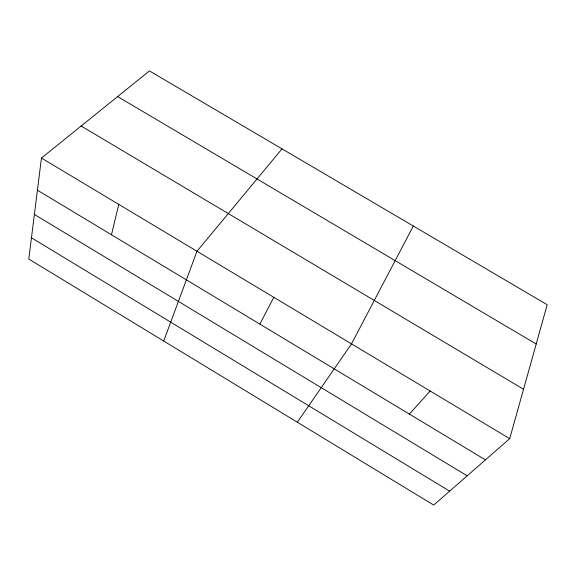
<?xml version="1.0" encoding="UTF-8"?>
<svg xmlns="http://www.w3.org/2000/svg" width="576" height="576" viewBox="0 0 576 576"><rect width="100%" height="100%" fill="white"/><g stroke="black" fill="none" stroke-linecap="round" stroke-linejoin="round"><path stroke-width="0.86" d="M41.45 158.047L28.8 259.056L433.699 505.08L509.702 438.674L547.2 304.726L149.429 70.92L41.45 158.047L509.702 438.674M111.478 234.778L118.757 204.379M163.706 341.028L196.978 251.258L282.031 148.86M259.891 324.122L273.802 297.295M413.309 226.03L351.518 343.872L297.338 422.222M409.406 414.115L430.142 390.996M117.634 96.574L536.206 344.009M81.144 126.014L523.534 389.254M37.426 190.202L485.431 459.878M34.387 214.43L467.194 475.819M31.464 237.794L449.647 491.148"/></g></svg>
